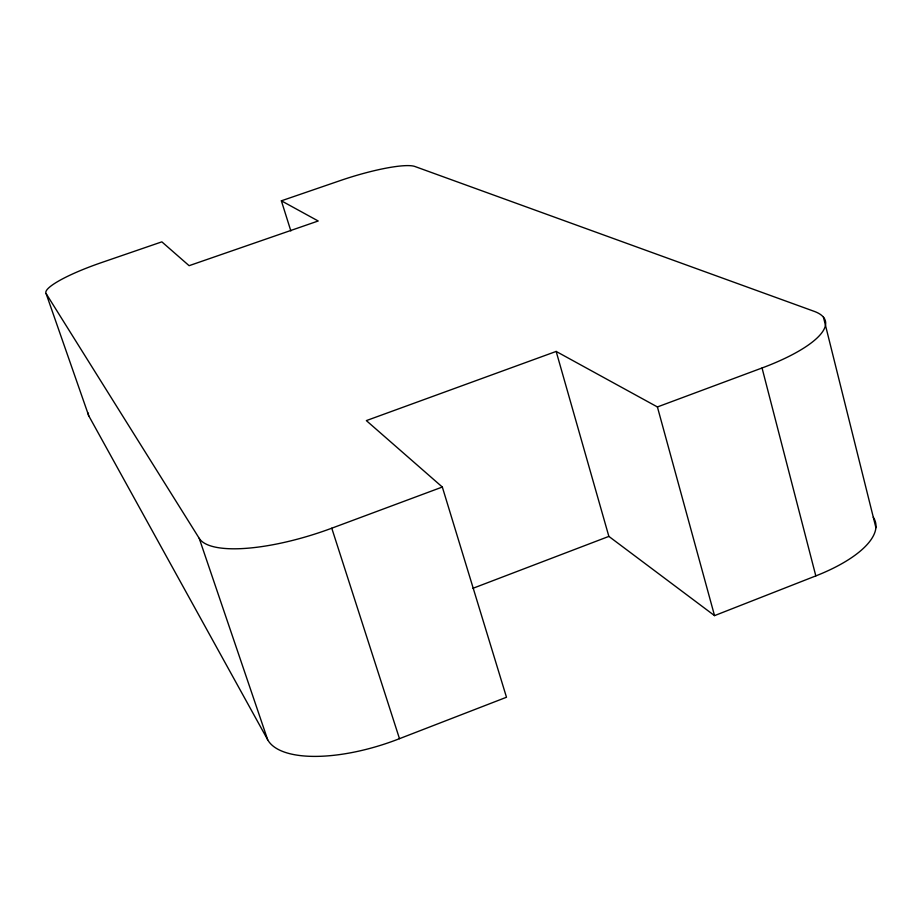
<?xml version="1.0" encoding="UTF-8"?>
<svg xmlns="http://www.w3.org/2000/svg" width="922" height="922" viewBox="0 0 922 922"><rect width="100%" height="100%" fill="white"/><g stroke="black" fill="none" stroke-linecap="round" stroke-linejoin="round"><path stroke-width="1.38" d="M556.162 351.432L657.409 406.948L762.045 367.982A111.562 31.636 -14.5 0 0 814.184 311.348L414.958 166.513A64.92 11.156 -17.1 0 0 340.253 180.585L281.371 200.812L318.194 220.992L189.114 265.686L161.857 241.852L101.213 262.689A66.557 11.571 -18.3 0 0 46.1 293.565L88.754 415.81L267.68 739.755A111.009 44.164 -18.4 0 0 399.48 738.672L506.489 697.251L442.33 487.035L366.345 420.605L556.162 351.432L608.866 536.397L714.538 615.631L815.82 575.904A108.692 40.741 -13.4 0 0 873.261 517.254M472.974 588.294L608.866 536.397M46.1 293.565L199.221 538.333A114.063 34.368 -18.1 0 0 331.77 528.202L442.33 487.035M199.221 538.333L267.68 739.755M331.77 528.202L399.48 738.672M281.371 200.812L290.856 230.949M657.409 406.948L714.538 615.631M762.045 367.982L815.82 575.904M823.45 317.168L875.9 527.661M88.754 415.81A65.508 15.213 -18.6 0 1 88.397 413.125"/></g></svg>
